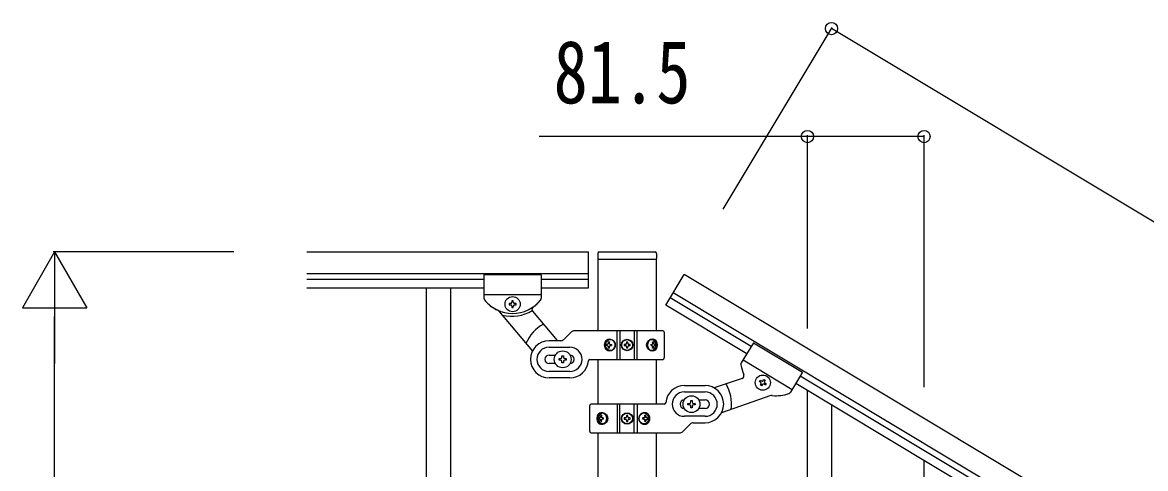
# Model space of a CAD drawing. Units: millimetres, scale not verified. Extents: x -4015 to 4015, y -2862 to 2860.
# Drawn here: x -1942 to -1157, y -801 to -490 of the extents above; entities that cross this region are included whole.
import ezdxf
from ezdxf.enums import TextEntityAlignment as Align

# ---------------------------------------------------------------- set-up
doc = ezdxf.new("R2010")
doc.units = ezdxf.units.MM
doc.header["$LTSCALE"] = 10
doc.layers.add('0-3_YKK_A1', color=4, linetype='Continuous')
doc.layers.add('0-4_YKK_D', color=6, linetype='Continuous')
doc.styles.add('ＭＳ ゴシック', font='')
doc.styles.get('ＭＳ ゴシック').set_extended_font_data('MS Gothic')

msp = doc.modelspace()

# ---------------------------------------------------------------- linework, layer by layer
at = {"layer": '0-3_YKK_A1'}
for p, q in [((-1743.03, -649.86), (-1546.17, -649.86)), ((-1546.17, -674.86), (-1546.17, -649.86)), ((-1539.67, -650.9), (-1539.67, -654.4)), ((-1538.67, -649.9), (-1499.67, -649.9)), ((-1498.67, -650.9), (-1498.67, -654.4)), ((-1539.42, -705.1), (-1539.42, -654.9)), ((-1539.17, -654.9), (-1499.17, -654.9)), ((-1498.92, -654.9), (-1498.92, -705.1)), ((-1743.03, -664.86), (-1546.17, -664.86)), ((-1619.17, -665.86), (-1619.17, -682.18)), ((-1579.17, -665.86), (-1619.17, -665.86)), ((-1619.17, -665.86), (-1619.17, -682.18)), ((-1579.17, -665.86), (-1619.17, -665.86)), ((-1579.17, -665.86), (-1579.17, -682.18)), ((-1579.17, -665.86), (-1579.17, -682.2)), ((-1492.13, -687.03), (-1479.24, -665.55)), ((-594.27, -1196.45), (-1479.24, -665.55)), ((-1743.03, -668.86), (-1619.17, -668.86)), ((-1743.03, -674.86), (-1619.17, -674.86)), ((-1659.67, -674.86), (-1659.67, -1334.86)), ((-1642.67, -674.86), (-1642.67, -1334.86)), ((-1579.17, -668.86), (-1546.17, -668.86)), ((-1579.17, -674.86), (-1546.17, -674.86)), ((-1579.17, -679.86), (-1619.17, -679.86)), ((-1579.17, -679.86), (-1619.17, -679.86)), ((-1432.49, -715.81), (-1489.04, -681.88)), ((-601.99, -1209.31), (-1486.96, -678.41)), ((-1600.61, -685.88), (-1601.57, -685.88)), ((-1597.73, -686.84), (-1596.77, -686.84)), ((-1435.58, -720.95), (-1492.13, -687.03)), ((-1608.75, -691.18), (-1585.33, -719.1)), ((-1585.2, -691.25), (-1567.94, -711.82)), ((-1563.3, -710.98), (-1558.05, -705.74)), ((-1494.17, -704.86), (-1555.93, -704.86)), ((-1526.12, -724.86), (-1526.12, -704.86)), ((-1524.17, -704.86), (-1524.17, -724.86)), ((-1514.17, -704.86), (-1514.17, -724.86)), ((-1512.23, -724.86), (-1512.23, -704.86)), ((-1493.17, -705.86), (-1493.17, -723.86)), ((-1565.42, -711.86), (-1573.67, -711.86)), ((-1532.3, -712.65), (-1531.53, -712.65)), ((-1501.47, -712.65), (-1500.84, -712.65)), ((-1430.96, -713.25), (-1439.36, -727.26)), ((-1430.96, -713.25), (-1396.66, -733.83)), ((-1573.67, -716.36), (-1559.17, -716.36)), ((-1573.67, -721.86), (-1569.25, -721.86)), ((-1533.23, -714.42), (-1533.69, -714.42)), ((-1533.23, -715.3), (-1533.69, -715.3)), ((-1531.53, -717.06), (-1532.3, -717.06)), ((-1530.94, -714.42), (-1530.17, -714.42)), ((-1530.94, -715.3), (-1530.17, -715.3)), ((-1520.4, -714.45), (-1521.22, -714.45)), ((-1517.94, -715.27), (-1517.12, -715.27)), ((-1502.48, -714.42), (-1501.85, -714.42)), ((-1502.48, -715.3), (-1501.85, -715.3)), ((-1500.84, -717.06), (-1501.47, -717.06)), ((-1499.66, -714.42), (-1499.98, -714.42)), ((-1499.66, -715.3), (-1499.98, -715.3)), ((-1569.25, -727.86), (-1573.67, -727.86)), ((-1565.67, -725.36), (-1566.67, -725.36)), ((-1562.67, -724.36), (-1561.67, -724.36)), ((-1545.21, -724.86), (-1494.17, -724.86)), ((-1539.42, -756.13), (-1539.42, -724.86)), ((-1498.92, -724.86), (-1498.92, -756.13)), ((-1438.16, -725.26), (-1403.86, -745.84)), ((-1559.17, -733.36), (-1573.67, -733.36)), ((-1396.66, -733.83), (-1405.05, -747.82)), ((-1398.17, -736.34), (-646.07, -1187.54)), ((-1559.17, -737.86), (-1573.67, -737.86)), ((-1479.17, -743.13), (-1464.67, -743.13)), ((-1438.85, -738.12), (-1458.26, -744.82)), ((-1425.84, -740.79), (-1426.66, -740.3)), ((-1422.87, -741.45), (-1422.05, -741.94)), ((-1401.25, -741.49), (-649.15, -1192.68)), ((-1479.17, -747.63), (-1464.67, -747.63)), ((-1469.09, -753.13), (-1464.67, -753.13)), ((-1418.63, -750.18), (-1453.12, -762.09)), ((-1393.17, -931.74), (-1393.17, -746.34)), ((-1545.17, -775.13), (-1545.17, -757.13)), ((-1493.14, -756.13), (-1544.17, -756.13)), ((-1526.12, -756.13), (-1526.12, -776.13)), ((-1524.17, -776.13), (-1524.17, -756.13)), ((-1514.17, -776.13), (-1514.17, -756.13)), ((-1512.23, -756.13), (-1512.23, -776.13)), ((-1475.67, -756.63), (-1476.67, -756.63)), ((-1472.67, -755.63), (-1471.67, -755.63)), ((-1464.67, -759.13), (-1469.09, -759.13)), ((-1376.17, -898.83), (-1376.17, -756.53)), ((-1538.69, -765.69), (-1538.36, -765.69)), ((-1538.69, -766.57), (-1538.36, -766.57)), ((-1537.51, -763.92), (-1536.88, -763.92)), ((-1536.88, -768.33), (-1537.51, -768.33)), ((-1535.87, -765.69), (-1536.49, -765.69)), ((-1535.87, -766.57), (-1536.49, -766.57)), ((-1520.4, -765.72), (-1521.22, -765.72)), ((-1517.94, -766.54), (-1517.12, -766.54)), ((-1507.41, -765.69), (-1508.18, -765.69)), ((-1507.41, -766.57), (-1508.18, -766.57)), ((-1506.81, -763.92), (-1506.05, -763.92)), ((-1506.05, -768.33), (-1506.81, -768.33)), ((-1505.12, -765.69), (-1504.66, -765.69)), ((-1505.12, -766.57), (-1504.66, -766.57)), ((-1464.67, -764.63), (-1479.17, -764.63)), ((-1544.17, -776.13), (-1482.42, -776.13)), ((-1539.42, -1327.16), (-1539.42, -776.13)), ((-1498.92, -776.13), (-1498.92, -1326.36)), ((-1475.05, -770.01), (-1480.3, -775.25)), ((-1472.93, -769.13), (-1464.67, -769.13)), ((-1311.67, -980.63), (-1311.67, -795.23))]:
    msp.add_line(p, q, dxfattribs=at)
for points in [[(-1601.57, -685.88), (-1601.57, -686.84), (-1600.61, -686.84)], [(-1598.69, -684.92), (-1598.69, -683.96), (-1599.65, -683.96), (-1599.65, -684.92)], [(-1599.65, -687.8), (-1599.65, -688.76), (-1598.69, -688.76), (-1598.69, -687.8)], [(-1596.77, -686.84), (-1596.77, -685.88), (-1597.73, -685.88)], [(-1532.41, -713.54), (-1532.44, -713.71), (-1532.49, -713.87), (-1532.58, -714.03), (-1532.68, -714.16), (-1532.8, -714.27), (-1532.93, -714.35), (-1533.08, -714.4), (-1533.23, -714.42)], [(-1530.94, -714.42), (-1531.08, -714.4), (-1531.23, -714.35), (-1531.35, -714.27), (-1531.47, -714.16), (-1531.55, -714.03), (-1531.61, -713.87), (-1531.65, -713.71), (-1531.65, -713.54)], [(-1518.76, -713.63), (-1518.76, -712.81), (-1519.58, -712.81), (-1519.58, -713.63)], [(-1501.31, -713.54), (-1501.3, -713.71), (-1501.32, -713.87), (-1501.36, -714.03), (-1501.43, -714.16), (-1501.52, -714.27), (-1501.62, -714.35), (-1501.73, -714.4), (-1501.85, -714.42)], [(-1499.98, -714.42), (-1500.11, -714.4), (-1500.23, -714.35), (-1500.34, -714.27), (-1500.44, -714.16), (-1500.53, -714.03), (-1500.6, -713.87), (-1500.65, -713.71), (-1500.68, -713.54)], [(-1533.23, -715.3), (-1533.08, -715.32), (-1532.93, -715.37), (-1532.8, -715.45), (-1532.68, -715.56), (-1532.58, -715.69), (-1532.49, -715.85), (-1532.44, -716.01), (-1532.41, -716.18)], [(-1531.65, -716.18), (-1531.65, -716.01), (-1531.61, -715.85), (-1531.55, -715.69), (-1531.47, -715.56), (-1531.35, -715.45), (-1531.23, -715.37), (-1531.08, -715.32), (-1530.94, -715.3)], [(-1521.22, -714.45), (-1521.22, -715.27), (-1520.4, -715.27)], [(-1519.58, -716.09), (-1519.58, -716.91), (-1518.76, -716.91), (-1518.76, -716.09)], [(-1517.12, -715.27), (-1517.12, -714.45), (-1517.94, -714.45)], [(-1501.85, -715.3), (-1501.73, -715.32), (-1501.62, -715.37), (-1501.52, -715.45), (-1501.43, -715.56), (-1501.36, -715.69), (-1501.32, -715.85), (-1501.3, -716.01), (-1501.31, -716.18)], [(-1500.68, -716.18), (-1500.65, -716.01), (-1500.6, -715.85), (-1500.53, -715.69), (-1500.44, -715.56), (-1500.34, -715.45), (-1500.23, -715.37), (-1500.11, -715.32), (-1499.98, -715.3)], [(-1566.67, -725.36), (-1566.67, -724.36), (-1565.67, -724.36)], [(-1564.67, -723.36), (-1564.67, -722.36), (-1563.67, -722.36), (-1563.67, -723.36)], [(-1563.67, -726.36), (-1563.67, -727.36), (-1564.67, -727.36), (-1564.67, -726.36)], [(-1561.67, -724.36), (-1561.67, -725.36), (-1562.67, -725.36)], [(-1426.66, -740.3), (-1426.17, -739.47), (-1425.34, -739.97)], [(-1424.68, -742.6), (-1425.18, -743.43), (-1426, -742.93), (-1425.51, -742.11)], [(-1424.03, -739.64), (-1423.53, -738.82), (-1422.71, -739.31), (-1423.2, -740.13)], [(-1422.05, -741.94), (-1422.54, -742.77), (-1423.37, -742.27)], [(-1476.67, -756.63), (-1476.67, -755.63), (-1475.67, -755.63)], [(-1474.67, -754.63), (-1474.67, -753.63), (-1473.67, -753.63), (-1473.67, -754.63)], [(-1473.67, -757.63), (-1473.67, -758.63), (-1474.67, -758.63), (-1474.67, -757.63)], [(-1471.67, -755.63), (-1471.67, -756.63), (-1472.67, -756.63)], [(-1537.66, -764.81), (-1537.7, -764.98), (-1537.75, -765.14), (-1537.82, -765.3), (-1537.91, -765.43), (-1538.01, -765.54), (-1538.12, -765.62), (-1538.24, -765.67), (-1538.36, -765.69)], [(-1538.36, -766.57), (-1538.24, -766.59), (-1538.12, -766.64), (-1538.01, -766.72), (-1537.91, -766.83), (-1537.82, -766.96), (-1537.75, -767.12), (-1537.7, -767.28), (-1537.66, -767.45)], [(-1536.49, -765.69), (-1536.61, -765.67), (-1536.73, -765.62), (-1536.83, -765.54), (-1536.92, -765.43), (-1536.99, -765.3), (-1537.03, -765.14), (-1537.05, -764.98), (-1537.04, -764.81)], [(-1537.04, -767.45), (-1537.05, -767.28), (-1537.03, -767.12), (-1536.99, -766.96), (-1536.92, -766.83), (-1536.83, -766.72), (-1536.73, -766.64), (-1536.61, -766.59), (-1536.49, -766.57)], [(-1521.22, -765.72), (-1521.22, -766.54), (-1520.4, -766.54)], [(-1518.76, -764.9), (-1518.76, -764.08), (-1519.58, -764.08), (-1519.58, -764.9)], [(-1519.58, -767.36), (-1519.58, -768.18), (-1518.76, -768.18), (-1518.76, -767.36)], [(-1517.12, -766.54), (-1517.12, -765.72), (-1517.94, -765.72)], [(-1506.7, -764.81), (-1506.7, -764.98), (-1506.73, -765.14), (-1506.79, -765.3), (-1506.88, -765.43), (-1506.99, -765.54), (-1507.12, -765.62), (-1507.26, -765.67), (-1507.41, -765.69)], [(-1507.41, -766.57), (-1507.26, -766.59), (-1507.12, -766.64), (-1506.99, -766.72), (-1506.88, -766.83), (-1506.79, -766.96), (-1506.73, -767.12), (-1506.7, -767.28), (-1506.7, -767.45)], [(-1505.12, -765.69), (-1505.27, -765.67), (-1505.41, -765.62), (-1505.55, -765.54), (-1505.67, -765.43), (-1505.77, -765.3), (-1505.85, -765.14), (-1505.91, -764.98), (-1505.94, -764.81)], [(-1505.94, -767.45), (-1505.91, -767.28), (-1505.85, -767.12), (-1505.77, -766.96), (-1505.67, -766.83), (-1505.55, -766.72), (-1505.41, -766.64), (-1505.27, -766.59), (-1505.12, -766.57)]]:
    msp.add_lwpolyline(points, dxfattribs=at)
for centre, radius in [((-1599.17, -686.36), 5.3), ((-1519.17, -714.86), 4), ((-1519.17, -714.86), 3.75), ((-1564.17, -724.86), 5.9), ((-1424.35, -741.12), 5.3), ((-1474.17, -756.13), 5.9), ((-1519.17, -766.13), 4), ((-1519.17, -766.13), 3.75)]:
    msp.add_circle(centre, radius, dxfattribs=at)
for centre, radius, start, end in [((-1538.67, -650.9), 1, 90, 180), ((-1499.67, -650.9), 1, 0, 90), ((-1539.17, -654.4), 0.5, 180, 270), ((-1499.17, -654.4), 0.5, 270, 0), ((-1617.17, -682.18), 2, 180, 218.49995), ((-1617.17, -682.18), 2, 180, 218.49996), ((-1581.17, -682.2), 2, 315.06998, 0), ((-1581.17, -682.18), 2, 321.50005, 0), ((-1599.17, -667.86), 25, 218.49995, 321.50005), ((-1599.17, -667.86), 25, 218.49996, 245.70849), ((-1600.61, -684.92), 0.96, 270, 0), ((-1600.61, -687.8), 0.96, 0, 90), ((-1597.73, -684.92), 0.96, 180, 270), ((-1597.73, -687.8), 0.96, 90, 180), ((-1583.67, -689.96), 2, 125.05508, 220), ((-1599.17, -667.86), 25, 305.05508, 320.95374), ((-1610.28, -692.47), 2, 40, 65.70849), ((-1599.67, -667.86), 27, 255.63423, 301.73669), ((-1564.17, -724.86), 28, 118.67181, 156.51477), ((-1555.93, -707.86), 3, 90, 135), ((-1494.17, -705.86), 1, 0, 90), ((-1573.67, -724.86), 13, 90, 270), ((-1565.42, -708.86), 3, 270, 315), ((-1520.4, -713.63), 0.82, 270, 0), ((-1517.94, -713.63), 0.82, 180, 270), ((-1573.67, -724.86), 8.5, 90, 270), ((-1573.67, -724.86), 3, 90, 270), ((-1559.17, -724.86), 8.5, 270, 90), ((-1559.17, -724.86), 3, 270, 90), ((-1520.4, -716.09), 0.82, 0, 90), ((-1517.94, -716.09), 0.82, 90, 180), ((-1565.67, -723.36), 1, 270, 0), ((-1565.67, -726.36), 1, 0, 90), ((-1562.67, -723.36), 1, 180, 270), ((-1562.67, -726.36), 1, 90, 180), ((-1559.17, -724.86), 13, 270, 355.90396), ((-1545.21, -725.86), 1, 90, 175.90396), ((-1494.17, -723.86), 1, 270, 0), ((-1437.65, -728.29), 2, 149.04, 193.97002), ((-1414.84, -725.26), 25, 188.08626, 203.98492), ((-1439.51, -736.23), 2, 289.04, 23.98492), ((-1479.17, -756.13), 13, 90, 175.90396), ((-1464.67, -756.13), 13, 270, 90), ((-1474.17, -756.13), 28, 352.52523, 30.36819), ((-1426.33, -741.61), 0.96, 329.04, 59.04), ((-1424.85, -739.14), 0.96, 239.04, 329.04), ((-1423.86, -743.1), 0.96, 59.04, 149.04), ((-1422.38, -740.63), 0.96, 149.04, 239.04), ((-1479.17, -756.13), 8.5, 90, 270), ((-1479.17, -756.13), 3, 90, 270), ((-1464.67, -756.13), 8.5, 270, 90), ((-1464.67, -756.13), 3, 270, 90), ((-1417.97, -752.07), 2, 83.33151, 109.04), ((-1414.84, -725.26), 25, 263.33151, 290.54004), ((-1406.77, -746.79), 2, 290.54004, 329.04), ((-1544.17, -757.13), 1, 90, 180), ((-1493.14, -755.13), 1, 270, 355.90396), ((-1475.67, -754.63), 1, 270, 0), ((-1475.67, -757.63), 1, 0, 90), ((-1472.67, -754.63), 1, 180, 270), ((-1472.67, -757.63), 1, 90, 180), ((-1520.4, -764.9), 0.82, 270, 0), ((-1520.4, -767.36), 0.82, 0, 90), ((-1517.94, -764.9), 0.82, 180, 270), ((-1517.94, -767.36), 0.82, 90, 180), ((-1544.17, -775.13), 1, 180, 270), ((-1482.42, -773.13), 3, 270, 315), ((-1472.93, -772.13), 3, 90, 135)]:
    msp.add_arc(centre, radius, start, end, dxfattribs=at)
for centre, major_axis, ratio, start_param, end_param in [((-1531.67, -714.86), (0, 4), 0.865, 0, 3.141593), ((-1528.86, -714.86), (0, -7.22), 0.499772, 4.401836, 4.527995), ((-1531.67, -714.86), (-4.49, 0), 0.890869, 1.570796, 4.712389), ((-1528.1, -714.86), (0, -7.22), 0.499772, 4.401836, 4.527995), ((-1530.76, -714.86), (0, -3.83), 0.866157, 6.25819, 9.449773), ((-1500.79, -714.86), (-5.06, 0), 0.790514, 4.712389, 7.853982), ((-1502.29, -714.86), (0, 3.83), 0.707107, 6.239857, 9.468106), ((-1506.32, -714.86), (0, 7.22), 0.707107, 4.896783, 5.022942), ((-1501.5, -714.86), (0, 4), 0.7075, 3.26685, 6.157927), ((-1505.7, -714.86), (0, 7.22), 0.707107, 4.896783, 5.022942), ((-1500.79, -714.86), (0, 4), 0.7075, 3.141593, 6.283185), ((-1530.09, -714.86), (0, -7.22), 0.499772, 4.651234, 4.773544), ((-1528.86, -714.86), (0, -7.22), 0.499772, 4.896783, 5.022942), ((-1528.1, -714.86), (0, -7.22), 0.499772, 4.896783, 5.022942), ((-1526.57, -714.86), (0, -7.22), 0.499772, 4.651234, 4.773544), ((-1507.57, -714.86), (0, 7.22), 0.707107, 4.651234, 4.773544), ((-1506.32, -714.86), (0, 7.22), 0.707107, 4.401836, 4.527995), ((-1505.7, -714.86), (0, 7.22), 0.707107, 4.401836, 4.527995), ((-1504.75, -714.86), (0, 7.22), 0.707107, 4.651234, 4.773544), ((-1537.56, -766.13), (0, -4), 0.7075, 3.141593, 6.283185), ((-1536.85, -766.13), (0, -4), 0.7075, 3.26685, 6.157927), ((-1533.6, -766.13), (0, -7.22), 0.707107, 4.651234, 4.773544), ((-1532.65, -766.13), (0, -7.22), 0.707107, 4.401836, 4.527995), ((-1532.65, -766.13), (0, -7.22), 0.707107, 4.896783, 5.022942), ((-1537.56, -766.13), (5.06, 0), 0.790514, 4.712389, 7.853982), ((-1532.02, -766.13), (0, -7.22), 0.707107, 4.401836, 4.527995), ((-1532.02, -766.13), (0, -7.22), 0.707107, 4.896783, 5.022942), ((-1536.06, -766.13), (0, -3.83), 0.707107, 6.239857, 9.468106), ((-1530.78, -766.13), (0, -7.22), 0.707107, 4.651234, 4.773544), ((-1506.67, -766.13), (4.49, 0), 0.890869, 1.570796, 4.712389), ((-1507.59, -766.13), (0, 3.83), 0.866157, 6.25819, 9.449773), ((-1511.78, -766.13), (0, 7.22), 0.499772, 4.651234, 4.773544), ((-1510.25, -766.13), (0, 7.22), 0.499772, 4.896783, 5.022942), ((-1510.25, -766.13), (0, 7.22), 0.499772, 4.401836, 4.527995), ((-1506.67, -766.13), (0, -4), 0.865, 0, 3.141593), ((-1509.48, -766.13), (0, 7.22), 0.499772, 4.896783, 5.022942), ((-1509.48, -766.13), (0, 7.22), 0.499772, 4.401836, 4.527995), ((-1508.26, -766.13), (0, 7.22), 0.499772, 4.651234, 4.773544)]:
    msp.add_ellipse(centre, major_axis=major_axis, ratio=ratio, start_param=start_param, end_param=end_param, dxfattribs=at)
for centre, major_axis, ratio in [((-1530.92, -714.86), (0, -3.83), 0.866157), ((-1502.06, -714.86), (0, 3.83), 0.707107), ((-1536.29, -766.13), (0, -3.83), 0.707107), ((-1507.42, -766.13), (0, 3.83), 0.866157)]:
    msp.add_ellipse(centre, major_axis=major_axis, ratio=ratio, dxfattribs=at)
at = {"layer": '0-4_YKK_D'}
for p, q in [((-1451.98, -620.1), (-1375.84, -493.19)), ((-491.39, -1024.94), (-1376.35, -494.04)), ((-1393.17, -703.41), (-1393.17, -568.41)), ((-1311.67, -744.17), (-1311.67, -568.41)), ((-1919.17, -649.9), (-1941.67, -688.87)), ((-1794.03, -649.9), (-1920.17, -649.9)), ((-1919.17, -649.9), (-1896.67, -688.87)), ((-1919.17, -649.9), (-1919.17, -727.84)), ((-1941.67, -688.87), (-1896.67, -688.87)), ((-1919.17, -1404.9), (-1919.17, -694.9))]:
    msp.add_line(p, q, dxfattribs=at)
msp.add_lwpolyline([(-1311.67, -569.41), (-1393.17, -569.41), (-1580.57, -569.41)], dxfattribs=at)
for centre in [(-1376.35, -494.04), (-1393.17, -569.41), (-1311.67, -569.41)]:
    msp.add_circle(centre, 4.25, dxfattribs=at)

# ---------------------------------------------------------------- texts
at = {"layer": '0-4_YKK_D', "style": 'ＭＳ ゴシック', "width": 0.8}
msp.add_text('81.5', height=43.99, dxfattribs=at).set_placement((-1570.57, -559.41), align=Align.BOTTOM_LEFT)

doc.saveas('drawing.dxf')
